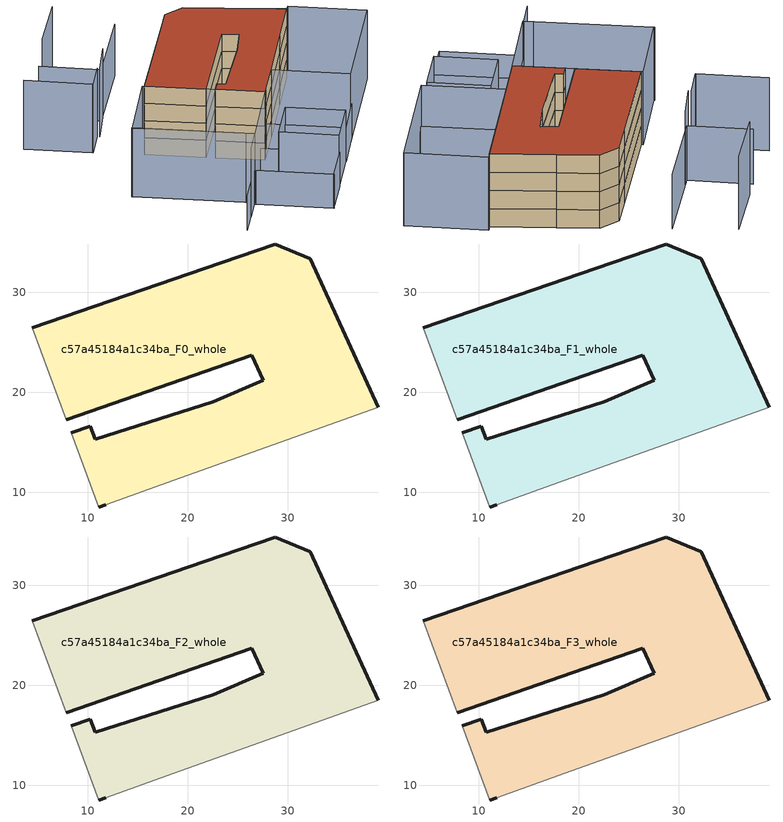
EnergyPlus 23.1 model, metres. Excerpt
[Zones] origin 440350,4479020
c57a45184a1c34ba_F0_whole
 floor ground (EU_floor_Construction): 32.25,33.34 34.92,27.46 39.02,18.48 29.92,15.24 18.56,11.21 11.77,8.77 11.08,8.52 8.34,15.93 10.24,16.59 10.71,15.32 22.52,19.06 27.52,21.2 26.37,23.69 7.85,17.27 4.44,26.47 23.34,32.96 28.73,34.84 z0
 wall outside (EU_wall_Construction): 39.02,18.48 34.92,27.46 32.25,33.34 28.73,34.84 23.34,32.96 4.44,26.47 / 7.85,17.27 26.37,23.69 27.52,21.2 22.52,19.06 10.71,15.32 10.24,16.59 8.34,15.93 / 11.08,8.52 11.77,8.77 z0:3
 wall adiabatic (EU_wall_Construction): 4.44,26.47 7.85,17.27 / 8.34,15.93 11.08,8.52 / 11.77,8.77 18.56,11.21 29.92,15.24 39.02,18.48 z0:3
c57a45184a1c34ba_F1_whole
 floor to c57a45184a1c34ba_F0_whole (EU_floor_Construction): 32.25,33.34 34.92,27.46 39.02,18.48 29.92,15.24 18.56,11.21 11.77,8.77 11.08,8.52 8.34,15.93 10.24,16.59 10.71,15.32 22.52,19.06 27.52,21.2 26.37,23.69 7.85,17.27 4.44,26.47 23.34,32.96 28.73,34.84 z3
 wall outside (EU_wall_Construction): 39.02,18.48 34.92,27.46 32.25,33.34 28.73,34.84 23.34,32.96 4.44,26.47 / 7.85,17.27 26.37,23.69 27.52,21.2 22.52,19.06 10.71,15.32 10.24,16.59 8.34,15.93 / 11.08,8.52 11.77,8.77 z3:6
 wall adiabatic (EU_wall_Construction): 4.44,26.47 7.85,17.27 / 8.34,15.93 11.08,8.52 / 11.77,8.77 18.56,11.21 29.92,15.24 39.02,18.48 z3:6
c57a45184a1c34ba_F2_whole
 floor to c57a45184a1c34ba_F1_whole (EU_floor_Construction): 32.25,33.34 34.92,27.46 39.02,18.48 29.92,15.24 18.56,11.21 11.77,8.77 11.08,8.52 8.34,15.93 10.24,16.59 10.71,15.32 22.52,19.06 27.52,21.2 26.37,23.69 7.85,17.27 4.44,26.47 23.34,32.96 28.73,34.84 z6
 wall outside (EU_wall_Construction): 39.02,18.48 34.92,27.46 32.25,33.34 28.73,34.84 23.34,32.96 4.44,26.47 / 7.85,17.27 26.37,23.69 27.52,21.2 22.52,19.06 10.71,15.32 10.24,16.59 8.34,15.93 / 11.08,8.52 11.77,8.77 z6:9
 wall adiabatic (EU_wall_Construction): 4.44,26.47 7.85,17.27 / 8.34,15.93 11.08,8.52 / 11.77,8.77 18.56,11.21 29.92,15.24 39.02,18.48 z6:9
c57a45184a1c34ba_F3_whole
 floor to c57a45184a1c34ba_F2_whole (EU_floor_Construction): 32.25,33.34 34.92,27.46 39.02,18.48 29.92,15.24 18.56,11.21 11.77,8.77 11.08,8.52 8.34,15.93 10.24,16.59 10.71,15.32 22.52,19.06 27.52,21.2 26.37,23.69 7.85,17.27 4.44,26.47 23.34,32.96 28.73,34.84 z9
 wall outside (EU_wall_Construction): 39.02,18.48 34.92,27.46 32.25,33.34 28.73,34.84 23.34,32.96 4.44,26.47 / 7.85,17.27 26.37,23.69 27.52,21.2 22.52,19.06 10.71,15.32 10.24,16.59 8.34,15.93 / 11.08,8.52 11.77,8.77 z9:12
 wall adiabatic (EU_wall_Construction): 4.44,26.47 7.85,17.27 / 8.34,15.93 11.08,8.52 / 11.77,8.77 18.56,11.21 29.92,15.24 39.02,18.48 z9:12
 roof outside (EU_roof_Construction): 39.02,18.48 34.92,27.46 32.25,33.34 28.73,34.84 23.34,32.96 4.44,26.47 7.85,17.27 26.37,23.69 27.52,21.2 22.52,19.06 10.71,15.32 10.24,16.59 8.34,15.93 11.08,8.52 11.77,8.77 18.56,11.21 29.92,15.24 z12
shading: -2.05,44.35 1.48,34.1 / 6.97,35.95 1.54,33.92 / 13.56,38.23 7.15,35.53 / 23.53,51.91 12.48,48.26 / -9.78,21.69 -3.15,3.41 / -3.15,3.41 -7.92,1.68 / -3.1,3.3 -9.82,21.54 / -9.82,21.54 4.36,26.77 / 4.36,26.77 11.08,8.52 / 11.08,8.52 -3.1,3.3 / 44.23,7 22.78,-0.65 / 22.78,-0.65 18.56,11.21 / 18.56,11.21 40.01,18.85 / 40.01,18.85 44.23,7 z0:12; 27.7,43.03 12.19,37.77 / 12.19,37.77 9.01,47.16 / 16.13,-3.05 7.82,-6 / 7.82,-6 4.61,3.04 / 4.61,3.04 12.91,6 / 12.91,6 16.13,-3.05 z0:9; -12.43,0.12 -3.79,3.2 / -3.79,3.2 0.45,-8.69 / 0.43,-8.68 -3.79,3.19 / -3.79,3.19 3.62,5.83 / 3.62,5.83 7.85,-6.04 / 7.85,-6.04 0.43,-8.68 / 16.15,-3.11 11.77,8.77 / 11.77,8.77 19.83,11.74 / 19.83,11.74 24.21,-0.14 / 24.21,-0.14 16.15,-3.11 z0:6
[Building]
EU S2 Campaign: North Axis=0; Terrain=City; Solar Distribution=FullExterior
[Site:Location]
Madrid: Latitude=40.5; Longitude=-3.5; Time Zone=1; Elevation=609
[SizingPeriod:WeatherFileDays]
AnnualSizingPeriod: Begin Month=1; Begin Day of Month=1; End Month=12; End Day of Month=31; Day of Week for Start Day=Monday; Use Weather File Daylight Saving Period=No; Use Weather File Rain and Snow Indicators=No
[MATERIAL]
EU_InternalMass_Material: Roughness=MediumRough; Thickness=0.1; Conductivity=1; Density=1800; Specific Heat=900; Thermal Absorptance=0.9; Solar Absorptance=0.7; Visible Absorptance=0.7
[MATERIAL:NOMASS] Roughness=MediumRough; Thermal Absorptance=0.9; Solar Absorptance=0.7; Visible Absorptance=0.7
Name | Thermal Resistance
EU_wall_NoMass | 0.609216
EU_roof_NoMass | 0.513268
EU_floor_NoMass | 0.568163
[CONSTRUCTION]
EU_wall_Construction: EU_wall_NoMass
EU_roof_Construction: EU_roof_NoMass
EU_floor_Construction: EU_floor_NoMass
EU_InternalMass_Construction: EU_InternalMass_Material
[ZONE] Type=1; Multiplier=1; Ceiling Height=autocalculate; Volume=1472.98; Floor Area=autocalculate; Part of Total Floor Area=Yes
c57a45184a1c34ba_F0_whole; c57a45184a1c34ba_F1_whole; c57a45184a1c34ba_F2_whole; c57a45184a1c34ba_F3_whole
[INTERNALMASS] Construction=EU_InternalMass_Construction; Surface Area=490.993
Name | Zone or ZoneList
c57a45184a1c34ba_F0_whole_EU_InternalMass | c57a45184a1c34ba_F0_whole
c57a45184a1c34ba_F1_whole_EU_InternalMass | c57a45184a1c34ba_F1_whole
c57a45184a1c34ba_F2_whole_EU_InternalMass | c57a45184a1c34ba_F2_whole
c57a45184a1c34ba_F3_whole_EU_InternalMass | c57a45184a1c34ba_F3_whole
[OTHEREQUIPMENT] Fuel Type=Electricity; Design Level Calculation Method=Watts/Area; Power per Zone Floor Area=1; Fraction Latent=0; Fraction Radiant=0; Fraction Lost=0; Carbon Dioxide Generation Rate=0; EndUse Subcategory=EU_Step8_InternalGains
Name | Zone or ZoneList or Space or SpaceList | Schedule
EU_Step8_InternalGain_c57a45184a1c34ba_F0_whole_f000 | c57a45184a1c34ba_F0_whole | EU_Step8_GainSchedule_c57a45184a1c34ba_F0_whole_f000
EU_Step8_InternalGain_c57a45184a1c34ba_F1_whole_f000 | c57a45184a1c34ba_F1_whole | EU_Step8_GainSchedule_c57a45184a1c34ba_F1_whole_f000
EU_Step8_InternalGain_c57a45184a1c34ba_F2_whole_f000 | c57a45184a1c34ba_F2_whole | EU_Step8_GainSchedule_c57a45184a1c34ba_F2_whole_f000
EU_Step8_InternalGain_c57a45184a1c34ba_F3_whole_f000 | c57a45184a1c34ba_F3_whole | EU_Step8_GainSchedule_c57a45184a1c34ba_F3_whole_f000
[ZONEVENTILATION:DESIGNFLOWRATE] Schedule=EU_AlwaysOn; Design Flow Rate Calculation Method=AirChanges/Hour; Air Changes per Hour=0.752966; Ventilation Type=Natural; Fan Pressure Rise=0; Fan Total Efficiency=1; Constant Term Coefficient=1; Temperature Term Coefficient=0; Velocity Term Coefficient=0; Velocity Squared Term Coefficient=0; Minimum Indoor Temperature=-100; Maximum Indoor Temperature=100; Delta Temperature=-100; Minimum Outdoor Temperature=-100; Maximum Outdoor Temperature=100; Maximum Wind Speed=40
Name | Zone or ZoneList or Space or SpaceList
EU_ConstantAir_c57a45184a1c34ba_F0_whole | c57a45184a1c34ba_F0_whole
EU_ConstantAir_c57a45184a1c34ba_F1_whole | c57a45184a1c34ba_F1_whole
EU_ConstantAir_c57a45184a1c34ba_F2_whole | c57a45184a1c34ba_F2_whole
EU_ConstantAir_c57a45184a1c34ba_F3_whole | c57a45184a1c34ba_F3_whole
[HVACTEMPLATE:THERMOSTAT] Constant Heating Setpoint=20; Constant Cooling Setpoint=50
EU_HeatOnly_c57a45184a1c34ba_F0_whole; EU_HeatOnly_c57a45184a1c34ba_F1_whole; EU_HeatOnly_c57a45184a1c34ba_F2_whole; EU_HeatOnly_c57a45184a1c34ba_F3_whole
[HVACTEMPLATE:ZONE:IDEALLOADSAIRSYSTEM] System Availability Schedule=EU_AlwaysOn; Maximum Heating Supply Air Temperature=50; Minimum Cooling Supply Air Temperature=13; Maximum Heating Supply Air Humidity Ratio=0.0156; Minimum Cooling Supply Air Humidity Ratio=0.0077; Heating Limit=NoLimit; Cooling Limit=NoLimit; Heating Availability Schedule=EU_AlwaysOn; Cooling Availability Schedule=EU_CoolingOff; Dehumidification Control Type=ConstantSensibleHeatRatio; Cooling Sensible Heat Ratio=0.7; Dehumidification Setpoint=60; Humidification Control Type=None; Humidification Setpoint=30; Outdoor Air Method=None; Outdoor Air Flow Rate per Person=0.00944; Outdoor Air Flow Rate per Zone Floor Area=0; Outdoor Air Flow Rate per Zone=0; Demand Controlled Ventilation Type=None; Outdoor Air Economizer Type=NoEconomizer; Heat Recovery Type=None; Sensible Heat Recovery Effectiveness=0.7; Latent Heat Recovery Effectiveness=0.65
Name | Template Thermostat
c57a45184a1c34ba_F0_whole | EU_HeatOnly_c57a45184a1c34ba_F0_whole
c57a45184a1c34ba_F1_whole | EU_HeatOnly_c57a45184a1c34ba_F1_whole
c57a45184a1c34ba_F2_whole | EU_HeatOnly_c57a45184a1c34ba_F2_whole
c57a45184a1c34ba_F3_whole | EU_HeatOnly_c57a45184a1c34ba_F3_whole
[SIZING:ZONE] Zone Cooling Design Supply Air Temperature Input Method=SupplyAirTemperature; Zone Cooling Design Supply Air Temperature=13; Zone Heating Design Supply Air Temperature Input Method=SupplyAirTemperature; Zone Heating Design Supply Air Temperature=50; Zone Cooling Design Supply Air Humidity Ratio=0.008; Zone Heating Design Supply Air Humidity Ratio=0.008; Cooling Design Air Flow Method=DesignDay; Cooling Design Air Flow Rate=0; Cooling Minimum Air Flow per Zone Floor Area=0.000762; Cooling Minimum Air Flow=0; Cooling Minimum Air Flow Fraction=0.2; Heating Design Air Flow Method=DesignDay; Heating Design Air Flow Rate=0; Heating Maximum Air Flow per Zone Floor Area=0.002032; Heating Maximum Air Flow=0.141576; Heating Maximum Air Flow Fraction=0.3; Account for Dedicated Outdoor Air System=No; Dedicated Outdoor Air System Control Strategy=NeutralSupplyAir; Dedicated Outdoor Air Low Setpoint Temperature for Design=autosize; Dedicated Outdoor Air High Setpoint Temperature for Design=autosize; Zone Load Sizing Method=Sensible Load Only No Latent Load; Zone Latent Cooling Design Supply Air Humidity Ratio Input Method=HumidityRatioDifference; Zone Cooling Design Supply Air Humidity Ratio Difference=0.005; Zone Latent Heating Design Supply Air Humidity Ratio Input Method=HumidityRatioDifference; Zone Humidification Design Supply Air Humidity Ratio Difference=0.005
c57a45184a1c34ba_F0_whole; c57a45184a1c34ba_F1_whole; c57a45184a1c34ba_F2_whole; c57a45184a1c34ba_F3_whole
[SCHEDULE:CONSTANT]
Name | Hourly Value
EU_AlwaysOn | 1
EU_CoolingOff | 0
[SCHEDULE:FILE] Column Number=1; Rows to Skip at Top=0; Number of Hours of Data=8760; Column Separator=Comma; Interpolate to Timestep=No; Minutes per Item=60; Adjust Schedule for Daylight Savings=Yes
Name | File
EU_Step8_GainSchedule_c57a45184a1c34ba_F0_whole_f000 | ../../schedules/c57a45184a1c34ba/c57a45184a1c34ba_F0_whole_f000_gain.csv
EU_Step8_GainSchedule_c57a45184a1c34ba_F1_whole_f000 | ../../schedules/c57a45184a1c34ba/c57a45184a1c34ba_F1_whole_f000_gain.csv
EU_Step8_GainSchedule_c57a45184a1c34ba_F2_whole_f000 | ../../schedules/c57a45184a1c34ba/c57a45184a1c34ba_F2_whole_f000_gain.csv
EU_Step8_GainSchedule_c57a45184a1c34ba_F3_whole_f000 | ../../schedules/c57a45184a1c34ba/c57a45184a1c34ba_F3_whole_f000_gain.csv
